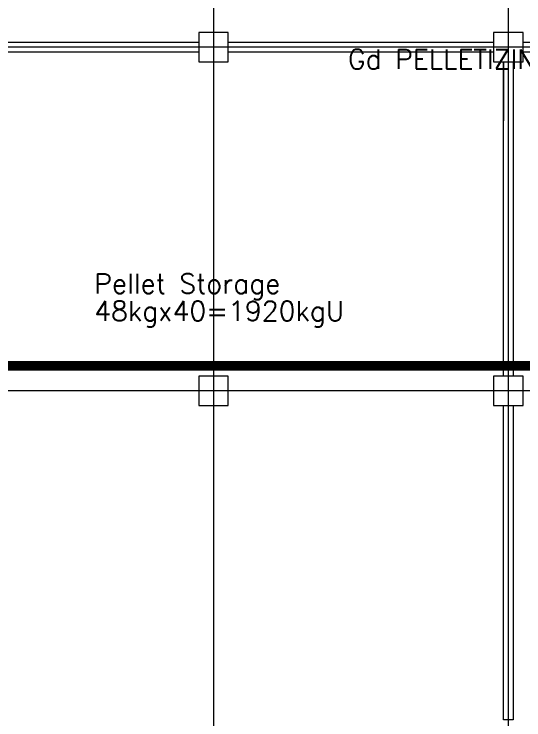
# Model space of a CAD drawing. Extents: x -59767 to 1106559, y -1290 to 1129522.
# Drawn here: x 100148 to 110525, y 275395 to 289767 of the extents above; entities that cross this region are included whole.
import ezdxf
from ezdxf.enums import TextEntityAlignment as Align

# ---------------------------------------------------------------- set-up
doc = ezdxf.new("R2010")
doc.units = 0
doc.linetypes.add('CENTER', pattern=[2, 1.25, -0.25, 0.25, -0.25])
doc.linetypes.add('DASHED', pattern=[3.5, 2, -1.5])
for name, color, linetype, lineweight in [('COLUMN', 2, 'CONTINUOUS', 9), ('TEXT', 3, 'CONTINUOUS', 9), ('WALL_200', 3, 'CONTINUOUS', 9), ('중간선', 5, 'CONTINUOUS', 9), ('중심선', 1, 'CENTER', 9)]:
    doc.layers.add(name, color=color, linetype=linetype, lineweight=lineweight)
doc.styles.get("Standard").update_dxf_attribs({"font": 'romans.shx', "bigfont": 'whtgtxt.shx'})

# ---------------------------------------------------------------- blocks, each defined once
blk = doc.blocks.new('column600')
at = {"layer": 'COLUMN', "linetype": 'Continuous'}
blk.add_lwpolyline([(-300, -300), (300, -300), (300, 300), (-300, 300)], close=True, dxfattribs=at)

msp = doc.modelspace()

# ---------------------------------------------------------------- linework, layer by layer
at = {"layer": 'WALL_200', "ltscale": 0.5}
msp.add_line((110108.2, 288794.9), (110108.2, 287594.9), dxfattribs=at)
for points in [[(98508.2, 289194.9), (103908.2, 289194.9), (103908.2, 288994.9), (98508.2, 288994.9)], [(104508.2, 289194.9), (109908.2, 289194.9), (109908.2, 288994.9), (104508.2, 288994.9)], [(110508.2, 289194.9), (115908.2, 289194.9), (115908.2, 288994.9), (110508.2, 288994.9)], [(110308.2, 288794.9), (110308.2, 282394.9), (110108.2, 282394.9), (110108.2, 288794.9)], [(110308.2, 281794.9), (110308.2, 275394.9), (110108.2, 275394.9), (110108.2, 281794.9)]]:
    msp.add_lwpolyline(points, close=True, dxfattribs=at)
at = {"layer": '중간선', "color": 2, "linetype": 'DASHED', "ltscale": 200, "const_width": 200}
msp.add_lwpolyline([(97226.9, 287831.1), (97226.9, 285901.3), (97226.9, 282604.9), (110946.1, 282604.9), (110946.1, 281572.2)], dxfattribs=at)
at = {"layer": '중심선'}
for p, q in [((104208.2, 303942.2), (104208.2, 240444.9)), ((110208.2, 303942.2), (110208.2, 240444.9)), ((154858.2, 289094.9), (62208.2, 289094.9)), ((154858.2, 282094.9), (62208.2, 282094.9))]:
    msp.add_line(p, q, dxfattribs=at)

# ---------------------------------------------------------------- block references
at = {"layer": 'COLUMN', "linetype": 'Continuous'}
for p in [(104208.2, 289094.9), (110208.2, 289094.9), (104208.2, 282094.9), (110208.2, 282094.9), (110208.2, 282094.9)]:
    msp.add_blockref('column600', p, dxfattribs=at)

# ---------------------------------------------------------------- texts
at = {"layer": 'TEXT', "lineweight": 9}
msp.add_text('Gd PELLETIZING PROCESS', height=400, dxfattribs=at).set_placement((106942.6, 288529.7), align=Align.BOTTOM_LEFT)
for s, p in [('Pellet Storage', (101778.4, 284080.2)), ('48kgx40=1920kgU', (101778.4, 283523.2))]:
    msp.add_text(s, height=400, dxfattribs=at).set_placement(p)

doc.saveas('drawing.dxf')
